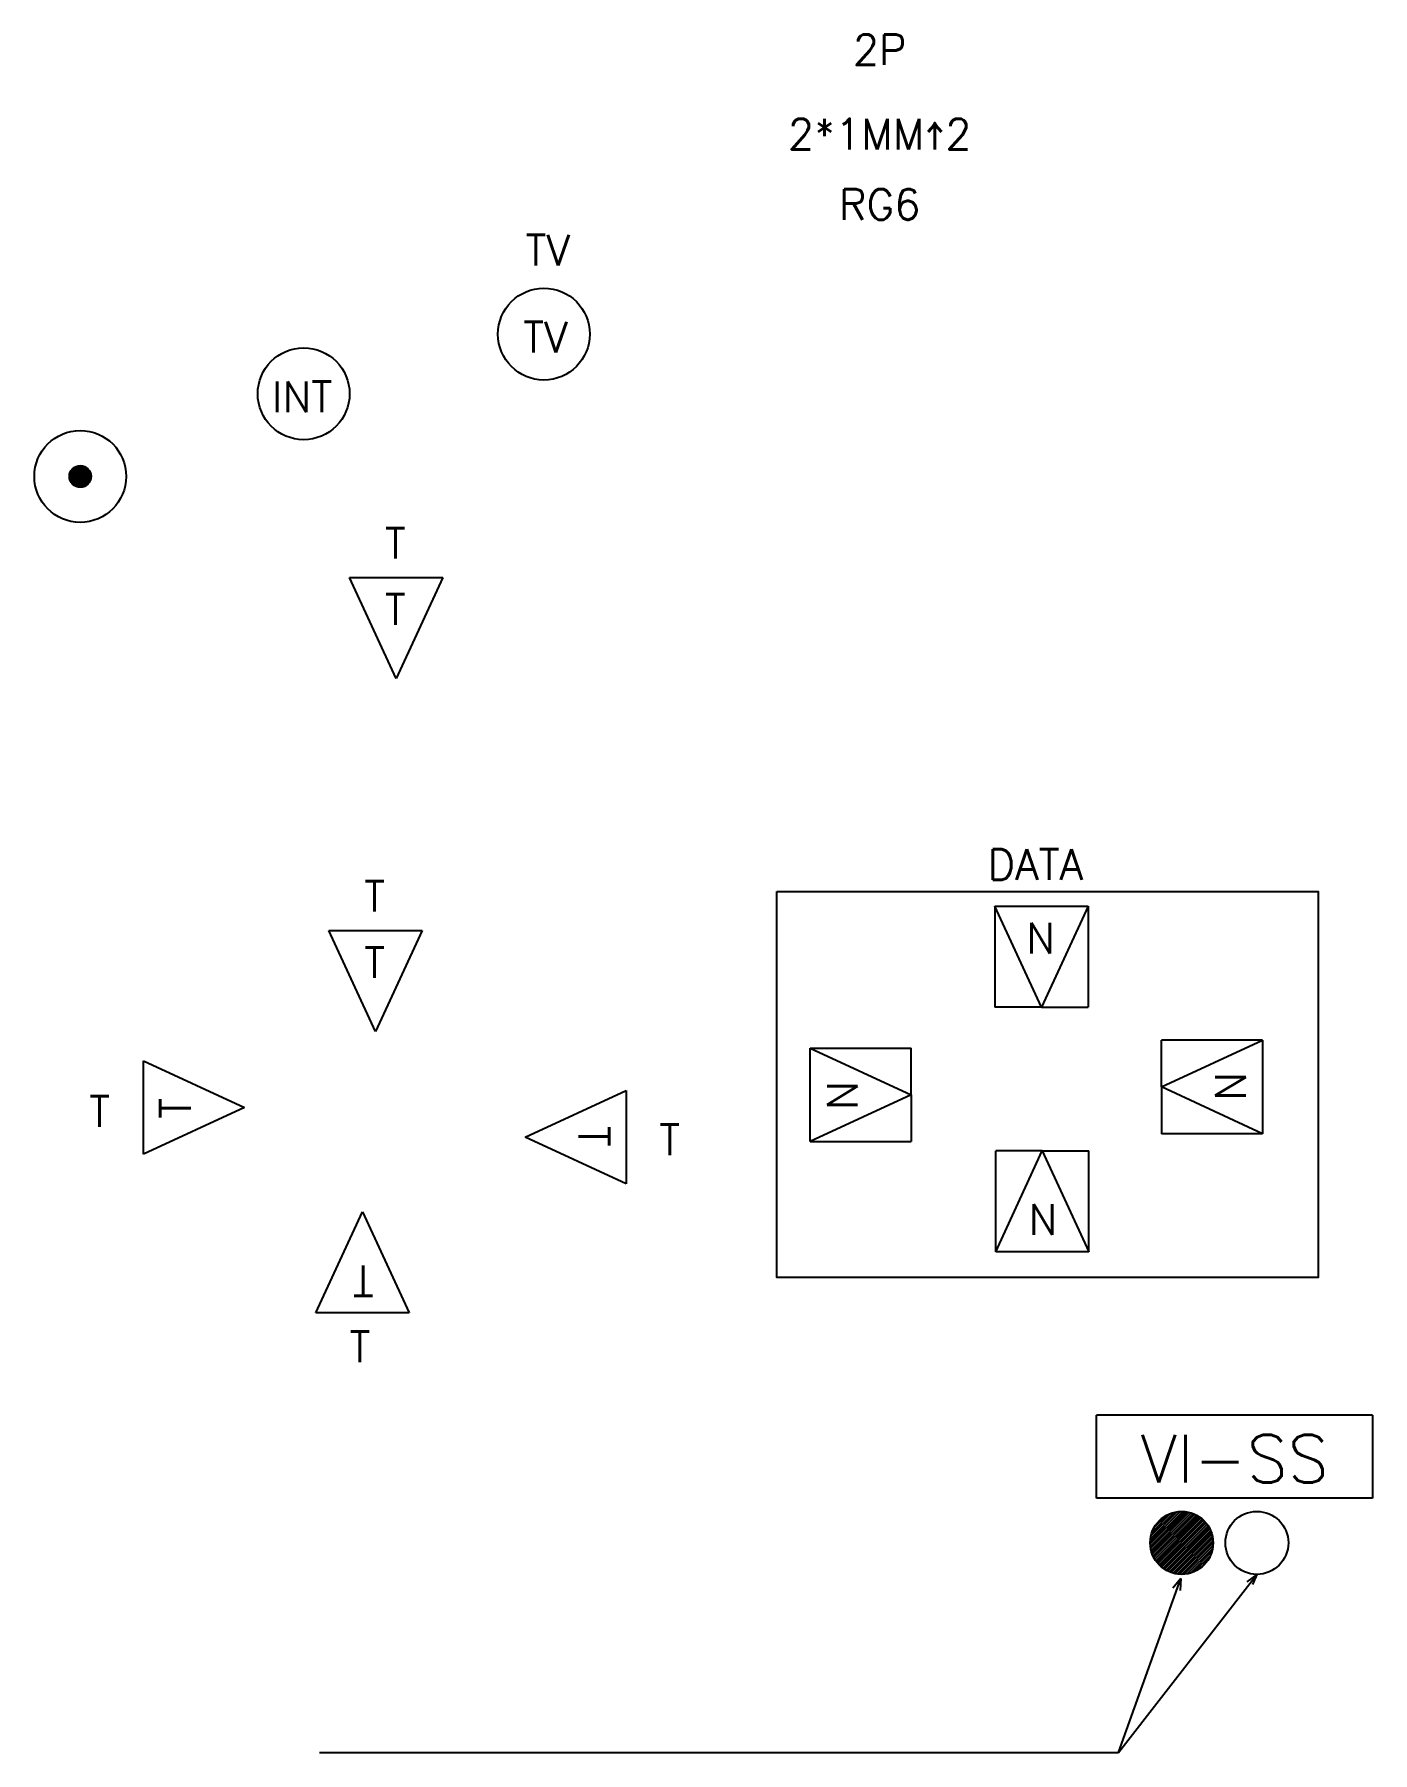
# Model space of a CAD drawing. Header units: millimetres. Extents: x -1167.6 to -1111.9, y 13007.9 to 13069.
# Drawn here: x -1167.62 to -1163.39, y 13050.51 to 13055.93 of the extents above; entities that cross this region are included whole.
import ezdxf
from ezdxf.enums import TextEntityAlignment as Align

# ---------------------------------------------------------------- set-up
doc = ezdxf.new("R2010")
doc.units = ezdxf.units.MM
doc.header["$LTSCALE"] = 0.5
doc.layers.get('0').update_dxf_attribs({"linetype": 'CONTINUOUS'})
for name, color, linetype in [('1lowpower', 4, 'CONTINUOUS'), ('E7-2-VI', 5, 'CONTINUOUS'), ('power', 2, 'CONTINUOUS')]:
    doc.layers.add(name, color=color, linetype=linetype)
doc.styles.add('DELPHES', font='simplex.shx')
doc.styles.get("Standard").update_dxf_attribs({"font": 'romans.shx', "width": 0.8})

# ---------------------------------------------------------------- blocks, each defined once
blk = doc.blocks.new('e-VI-SS')
for p, q in [((0.25, 0.15), (-0.25, 0.15)), ((-0.25, 0), (-0.25, 0.15)), ((0.25, 0.15), (0.25, 0)), ((0.25, 0), (-0.25, 0))]:
    blk.add_line(p, q)
at = {"color": 2, "style": 'DELPHES'}
blk.add_text('VI-SS', height=0.0864, dxfattribs=at).set_placement((-0.0001, 0.0281), align=Align.CENTER)

msp = doc.modelspace()

# ---------------------------------------------------------------- hatches: boundary and pattern name
at = {"layer": 'E7-2-VI'}
h = msp.add_hatch(dxfattribs=at)
h.set_pattern_fill('LINE', color=256, scale=0.001744, angle=45, style=0)
h.set_pattern_definition([(45, (-5186160.593465, -1053535.041026), (-0.003915327587234, 0.003915327587234), [])])
h.paths.add_polyline_path([(-1164.0936, 13051.1735, 1), (-1163.8947, 13051.1735, 1)])

# ---------------------------------------------------------------- linework, layer by layer
at = {"layer": '1lowpower', "ltscale": 20}
for p, q in [((-1167.5064, 13054.5388), (-1167.4717, 13054.5734)), ((-1167.5064, 13054.5396), (-1167.4726, 13054.5734)), ((-1167.5063, 13054.5371), (-1167.4701, 13054.5734)), ((-1167.5063, 13054.5379), (-1167.4709, 13054.5734)), ((-1167.5063, 13054.5405), (-1167.4734, 13054.5734)), ((-1167.5063, 13054.5414), (-1167.4743, 13054.5734)), ((-1167.5062, 13054.5363), (-1167.4693, 13054.5733)), ((-1167.5062, 13054.5423), (-1167.4753, 13054.5733)), ((-1167.5062, 13054.5356), (-1167.4685, 13054.5732)), ((-1167.5061, 13054.5433), (-1167.4762, 13054.5732)), ((-1167.5061, 13054.5348), (-1167.4677, 13054.5731)), ((-1167.506, 13054.5443), (-1167.4772, 13054.5731)), ((-1167.506, 13054.5341), (-1167.467, 13054.573)), ((-1167.5058, 13054.5333), (-1167.4663, 13054.5729)), ((-1167.5058, 13054.5453), (-1167.4782, 13054.5729)), ((-1167.5057, 13054.5326), (-1167.4655, 13054.5728)), ((-1167.5056, 13054.5464), (-1167.4793, 13054.5727)), ((-1167.5056, 13054.5319), (-1167.4648, 13054.5726)), ((-1167.5054, 13054.5312), (-1167.4641, 13054.5725)), ((-1167.5054, 13054.5475), (-1167.4804, 13054.5724)), ((-1167.5052, 13054.5305), (-1167.4635, 13054.5723)), ((-1167.505, 13054.5298), (-1167.4628, 13054.5721)), ((-1167.505, 13054.5486), (-1167.4816, 13054.5721)), ((-1167.5048, 13054.5292), (-1167.4621, 13054.5719)), ((-1167.5047, 13054.5499), (-1167.4828, 13054.5717)), ((-1167.5046, 13054.5285), (-1167.4615, 13054.5717)), ((-1167.5044, 13054.5279), (-1167.4608, 13054.5715)), ((-1167.5042, 13054.5273), (-1167.4602, 13054.5713)), ((-1167.5042, 13054.5512), (-1167.4841, 13054.5713)), ((-1167.504, 13054.5267), (-1167.4596, 13054.571)), ((-1167.5037, 13054.5261), (-1167.459, 13054.5708)), ((-1167.5036, 13054.5526), (-1167.4855, 13054.5707)), ((-1167.5035, 13054.5255), (-1167.4584, 13054.5705)), ((-1167.5032, 13054.5249), (-1167.4578, 13054.5702)), ((-1167.5029, 13054.5243), (-1167.4572, 13054.57)), ((-1167.5029, 13054.5542), (-1167.4871, 13054.57)), ((-1167.5026, 13054.5237), (-1167.4567, 13054.5697)), ((-1167.5023, 13054.5232), (-1167.4561, 13054.5694)), ((-1167.502, 13054.5226), (-1167.4555, 13054.5691)), ((-1167.502, 13054.5559), (-1167.4889, 13054.5691)), ((-1167.5017, 13054.5221), (-1167.455, 13054.5688)), ((-1167.5014, 13054.5215), (-1167.4545, 13054.5685)), ((-1167.5011, 13054.521), (-1167.4539, 13054.5681)), ((-1167.5007, 13054.5205), (-1167.4534, 13054.5678)), ((-1167.5007, 13054.5581), (-1167.4911, 13054.5677)), ((-1167.5004, 13054.52), (-1167.4529, 13054.5675)), ((-1167.5, 13054.5195), (-1167.4524, 13054.5671)), ((-1167.4997, 13054.519), (-1167.4519, 13054.5668)), ((-1167.4993, 13054.5185), (-1167.4514, 13054.5664)), ((-1167.4989, 13054.518), (-1167.4509, 13054.566)), ((-1167.4986, 13054.5175), (-1167.4505, 13054.5656)), ((-1167.4982, 13054.5171), (-1167.45, 13054.5652)), ((-1167.4979, 13054.5618), (-1167.4947, 13054.565)), ((-1167.4978, 13054.5166), (-1167.4495, 13054.5648)), ((-1167.4974, 13054.5162), (-1167.4491, 13054.5644)), ((-1167.497, 13054.5157), (-1167.4487, 13054.564)), ((-1167.4965, 13054.5153), (-1167.4482, 13054.5636)), ((-1167.4961, 13054.5149), (-1167.4478, 13054.5632)), ((-1167.4957, 13054.5144), (-1167.4474, 13054.5627)), ((-1167.4952, 13054.514), (-1167.447, 13054.5623)), ((-1167.4948, 13054.5136), (-1167.4466, 13054.5618)), ((-1167.4943, 13054.5132), (-1167.4462, 13054.5614)), ((-1167.4939, 13054.5128), (-1167.4458, 13054.5609)), ((-1167.4934, 13054.5125), (-1167.4454, 13054.5605)), ((-1167.4929, 13054.5121), (-1167.445, 13054.56)), ((-1167.4924, 13054.5117), (-1167.4447, 13054.5595)), ((-1167.4919, 13054.5114), (-1167.4443, 13054.559)), ((-1167.4914, 13054.511), (-1167.4439, 13054.5585)), ((-1167.4909, 13054.5107), (-1167.4436, 13054.558)), ((-1167.4904, 13054.5103), (-1167.4433, 13054.5574)), ((-1167.4899, 13054.51), (-1167.4429, 13054.5569)), ((-1167.4893, 13054.5097), (-1167.4426, 13054.5564)), ((-1167.4888, 13054.5094), (-1167.4423, 13054.5558)), ((-1167.4882, 13054.5091), (-1167.442, 13054.5553)), ((-1167.4877, 13054.5088), (-1167.4417, 13054.5547)), ((-1167.4871, 13054.5085), (-1167.4414, 13054.5542)), ((-1167.4865, 13054.5082), (-1167.4412, 13054.5536)), ((-1167.4859, 13054.508), (-1167.4409, 13054.553)), ((-1167.4853, 13054.5077), (-1167.4406, 13054.5524)), ((-1167.4847, 13054.5075), (-1167.4404, 13054.5518)), ((-1167.4841, 13054.5072), (-1167.4402, 13054.5512)), ((-1167.4835, 13054.507), (-1167.4399, 13054.5505)), ((-1167.4828, 13054.5068), (-1167.4397, 13054.5499)), ((-1167.4822, 13054.5066), (-1167.4395, 13054.5492)), ((-1167.4815, 13054.5064), (-1167.4393, 13054.5486)), ((-1167.4809, 13054.5062), (-1167.4391, 13054.5479)), ((-1167.4802, 13054.506), (-1167.439, 13054.5472)), ((-1167.4795, 13054.5059), (-1167.4388, 13054.5465)), ((-1167.4788, 13054.5057), (-1167.4387, 13054.5458)), ((-1167.478, 13054.5056), (-1167.4385, 13054.5451)), ((-1167.4773, 13054.5055), (-1167.4384, 13054.5444)), ((-1167.4766, 13054.5054), (-1167.4383, 13054.5436)), ((-1167.4758, 13054.5053), (-1167.4382, 13054.5429)), ((-1167.475, 13054.5052), (-1167.4381, 13054.5421)), ((-1167.4742, 13054.5051), (-1167.4381, 13054.5413)), ((-1167.4734, 13054.5051), (-1167.438, 13054.5405)), ((-1167.4726, 13054.5051), (-1167.438, 13054.5396)), ((-1167.4717, 13054.5051), (-1167.438, 13054.5388)), ((-1167.4708, 13054.5051), (-1167.4381, 13054.5379)), ((-1167.4699, 13054.5052), (-1167.4381, 13054.537)), ((-1167.469, 13054.5052), (-1167.4382, 13054.5361)), ((-1167.4681, 13054.5053), (-1167.4383, 13054.5351)), ((-1167.4671, 13054.5055), (-1167.4384, 13054.5341)), ((-1167.466, 13054.5056), (-1167.4386, 13054.5331)), ((-1167.465, 13054.5059), (-1167.4388, 13054.532)), ((-1167.4639, 13054.5061), (-1167.4391, 13054.5309)), ((-1167.4627, 13054.5064), (-1167.4394, 13054.5297)), ((-1167.4614, 13054.5068), (-1167.4398, 13054.5285)), ((-1167.4601, 13054.5073), (-1167.4402, 13054.5272)), ((-1167.4587, 13054.5079), (-1167.4408, 13054.5257)), ((-1167.4571, 13054.5086), (-1167.4415, 13054.5242)), ((-1167.4553, 13054.5096), (-1167.4425, 13054.5223)), ((-1167.453, 13054.511), (-1167.4439, 13054.5201)), ((-1167.4486, 13054.5146), (-1167.4475, 13054.5156)), ((-1166.4744, 13053.9014), (-1166.6217, 13054.2203)), ((-1166.6217, 13054.2203), (-1166.327, 13054.2203)), ((-1166.327, 13054.2203), (-1166.4744, 13053.9014)), ((-1164.437, 13052.8643), (-1164.5844, 13053.1832)), ((-1164.5844, 13053.1832), (-1164.2897, 13053.1832)), ((-1164.5844, 13053.1832), (-1164.5844, 13052.8643)), ((-1164.2897, 13053.1832), (-1164.437, 13052.8643)), ((-1164.2897, 13053.1832), (-1164.2897, 13052.8643)), ((-1166.5402, 13052.7872), (-1166.6876, 13053.1061)), ((-1166.6876, 13053.1061), (-1166.3928, 13053.1061)), ((-1166.3928, 13053.1061), (-1166.5402, 13052.7872)), ((-1164.437, 13052.8643), (-1164.5844, 13052.8643)), ((-1164.437, 13052.8643), (-1164.2897, 13052.8643)), ((-1165.1673, 13052.7352), (-1164.8484, 13052.5878)), ((-1165.1673, 13052.4404), (-1165.1673, 13052.7352)), ((-1165.1673, 13052.7352), (-1164.8484, 13052.7352)), ((-1164.8484, 13052.5878), (-1164.8484, 13052.7352)), ((-1164.0575, 13052.6123), (-1163.7385, 13052.7596)), ((-1163.7385, 13052.7596), (-1164.0575, 13052.7596)), ((-1164.0575, 13052.6123), (-1164.0575, 13052.7596)), ((-1163.7385, 13052.7596), (-1163.7385, 13052.4649)), ((-1167.2727, 13052.695), (-1166.9538, 13052.5476)), ((-1167.2727, 13052.4002), (-1167.2727, 13052.695)), ((-1166.0676, 13052.4537), (-1165.7486, 13052.601)), ((-1165.7486, 13052.601), (-1165.7486, 13052.3063)), ((-1164.8484, 13052.5878), (-1165.1673, 13052.4404)), ((-1164.8484, 13052.5878), (-1164.8484, 13052.4404)), ((-1163.7385, 13052.4649), (-1164.0575, 13052.6123)), ((-1164.0575, 13052.6123), (-1164.0575, 13052.4649)), ((-1166.9538, 13052.5476), (-1167.2727, 13052.4002)), ((-1163.7385, 13052.4649), (-1164.0575, 13052.4649)), ((-1165.7486, 13052.3063), (-1166.0676, 13052.4537)), ((-1165.1673, 13052.4404), (-1164.8484, 13052.4404)), ((-1164.5815, 13052.0924), (-1164.4342, 13052.4113)), ((-1164.5815, 13052.0924), (-1164.5815, 13052.4113)), ((-1164.4342, 13052.4113), (-1164.5815, 13052.4113)), ((-1164.4342, 13052.4113), (-1164.2868, 13052.0924)), ((-1164.4342, 13052.4113), (-1164.2868, 13052.4113)), ((-1164.2868, 13052.0924), (-1164.2868, 13052.4113)), ((-1166.7281, 13051.8996), (-1166.5807, 13052.2185)), ((-1166.5807, 13052.2185), (-1166.4334, 13051.8996)), ((-1164.2868, 13052.0924), (-1164.5815, 13052.0924)), ((-1166.4334, 13051.8996), (-1166.7281, 13051.8996))]:
    msp.add_line(p, q, dxfattribs=at)
msp.add_lwpolyline([(-1165.2722, 13053.229), (-1163.5633, 13053.229), (-1163.5633, 13052.0112), (-1165.2722, 13052.0112)], close=True, dxfattribs=at)
for centre, radius in [((-1166.0081, 13054.9886), 0.145), ((-1166.7667, 13054.8002), 0.145), ((-1167.4722, 13054.5393), 0.145), ((-1167.4722, 13054.5393), 0.0342)]:
    msp.add_circle(centre, radius, dxfattribs=at)
at = {"layer": 'E7-2-VI'}
for centre in [(-1163.9942, 13051.1735), (-1163.7567, 13051.1735)]:
    msp.add_circle(centre, 0.0994, dxfattribs=at)
at = {"layer": 'power'}
for p, q in [((-1164.1932, 13050.5114), (-1163.7567, 13051.0741)), ((-1164.1932, 13050.5114), (-1163.9973, 13051.0615)), ((-1163.9973, 13051.0615), (-1164.0222, 13051.0302)), ((-1163.9973, 13051.0615), (-1163.9992, 13051.0228)), ((-1163.7567, 13051.0741), (-1163.7879, 13051.05)), ((-1163.7567, 13051.0741), (-1163.77, 13051.0424)), ((-1166.7162, 13050.5114), (-1164.1932, 13050.5114))]:
    msp.add_line(p, q, dxfattribs=at)

# ---------------------------------------------------------------- block references
at = {"layer": 'E7-2-VI', "xscale": 1.743971456692914, "yscale": 1.743971456692914, "zscale": 1.743971456692914}
msp.add_blockref('e-VI-SS', (-1163.8271, 13051.3145), dxfattribs=at)

# ---------------------------------------------------------------- texts
at = {"layer": '1lowpower', "ltscale": 20}
for s, height, p in [('2P', 0.09664, (-1164.9477, 13055.8862)), ('2*1MM^ 2', 0.09664, (-1164.9477, 13055.6199)), ('RG6', 0.09664, (-1164.9477, 13055.398)), ('TV', 0.09664, (-1165.996, 13055.2533)), ('TV', 0.09664, (-1166.0032, 13054.979)), ('INT', 0.09664, (-1166.7715, 13054.7905)), ('T', 0.0966, (-1166.4768, 13054.3282)), ('T', 0.0966, (-1166.4768, 13054.1189)), ('DATA', 0.09664, (-1164.4561, 13053.3143)), ('T', 0.0966, (-1166.5426, 13053.214)), ('N', 0.0966, (-1164.4395, 13053.0818)), ('T', 0.0966, (-1166.5426, 13053.0046)), ('T', 0.0966, (-1167.411, 13052.5345)), ('T', 0.0966, (-1165.6106, 13052.4455)), ('T', 0.0966, (-1166.5889, 13051.7918))]:
    msp.add_text(s, height=height, dxfattribs=at).set_placement(p, align=Align.MIDDLE)
for s, rotation, p in [('N', 270, (-1163.84, 13052.6147)), ('T', 90, (-1167.1713, 13052.5452)), ('N', 90, (-1165.0658, 13052.5854)), ('T', 270, (-1165.8501, 13052.4561)), ('N', 180, (-1164.4317, 13052.1938)), ('T', 180, (-1166.5783, 13052.001))]:
    msp.add_text(s, height=0.0966, rotation=rotation, dxfattribs=at).set_placement(p, align=Align.MIDDLE)

doc.saveas('drawing.dxf')
